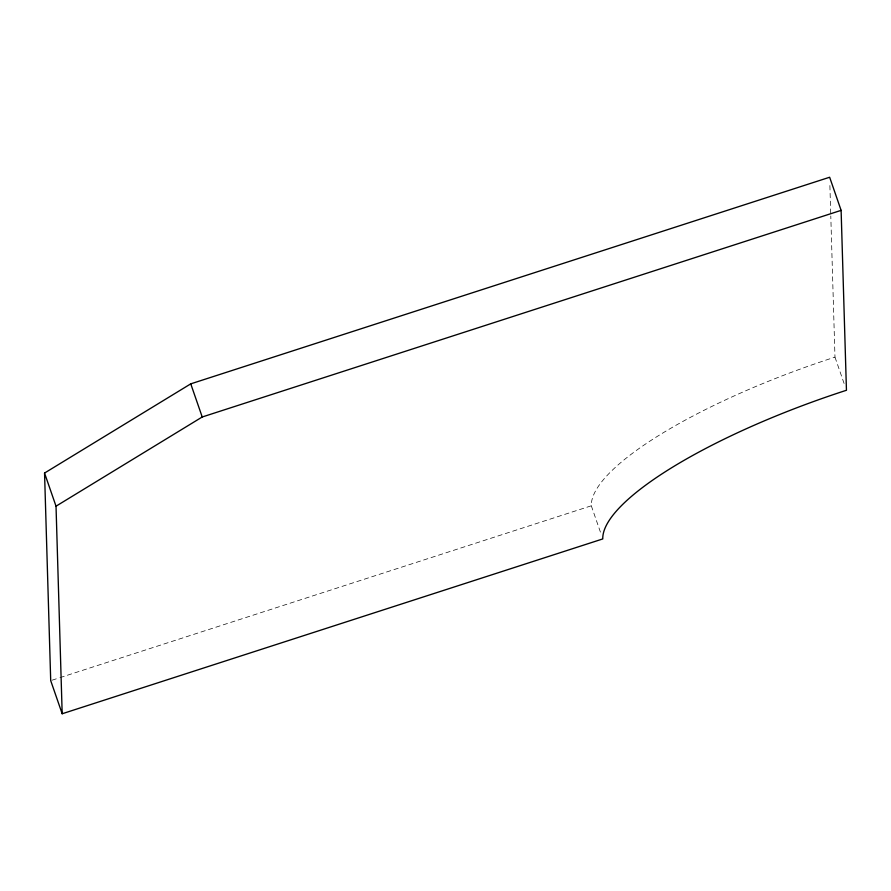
<?xml version="1.0" encoding="UTF-8"?>
<svg xmlns="http://www.w3.org/2000/svg" width="891" height="891" viewBox="0 0 891 891"><rect width="100%" height="100%" fill="white"/><g stroke="black" fill="none" stroke-linecap="round" stroke-linejoin="round"><path stroke-width="0.67" stroke-dasharray="4.46 3.34" d="M52.034 680.212L58.639 678.073M59.964 677.639L591.312 505.798A259.036 66.268 -19.1 0 1 834.978 357.135L830.791 215.99M834.978 357.135L844.245 383.898M591.312 505.798L601.458 535.101M829.889 185.54L830.746 214.597"/><path stroke-width="1.34" d="M44.55 473.054L190.752 383.854L829.644 177.242L841.115 210.365L846.45 390.269A259.036 66.268 -19.1 0 0 602.773 538.932L62.181 713.758L50.709 680.635L44.55 473.054L56.022 506.188L62.181 713.758M56.022 506.188L202.224 416.988L841.115 210.365M190.752 383.854L202.224 416.988"/></g></svg>
